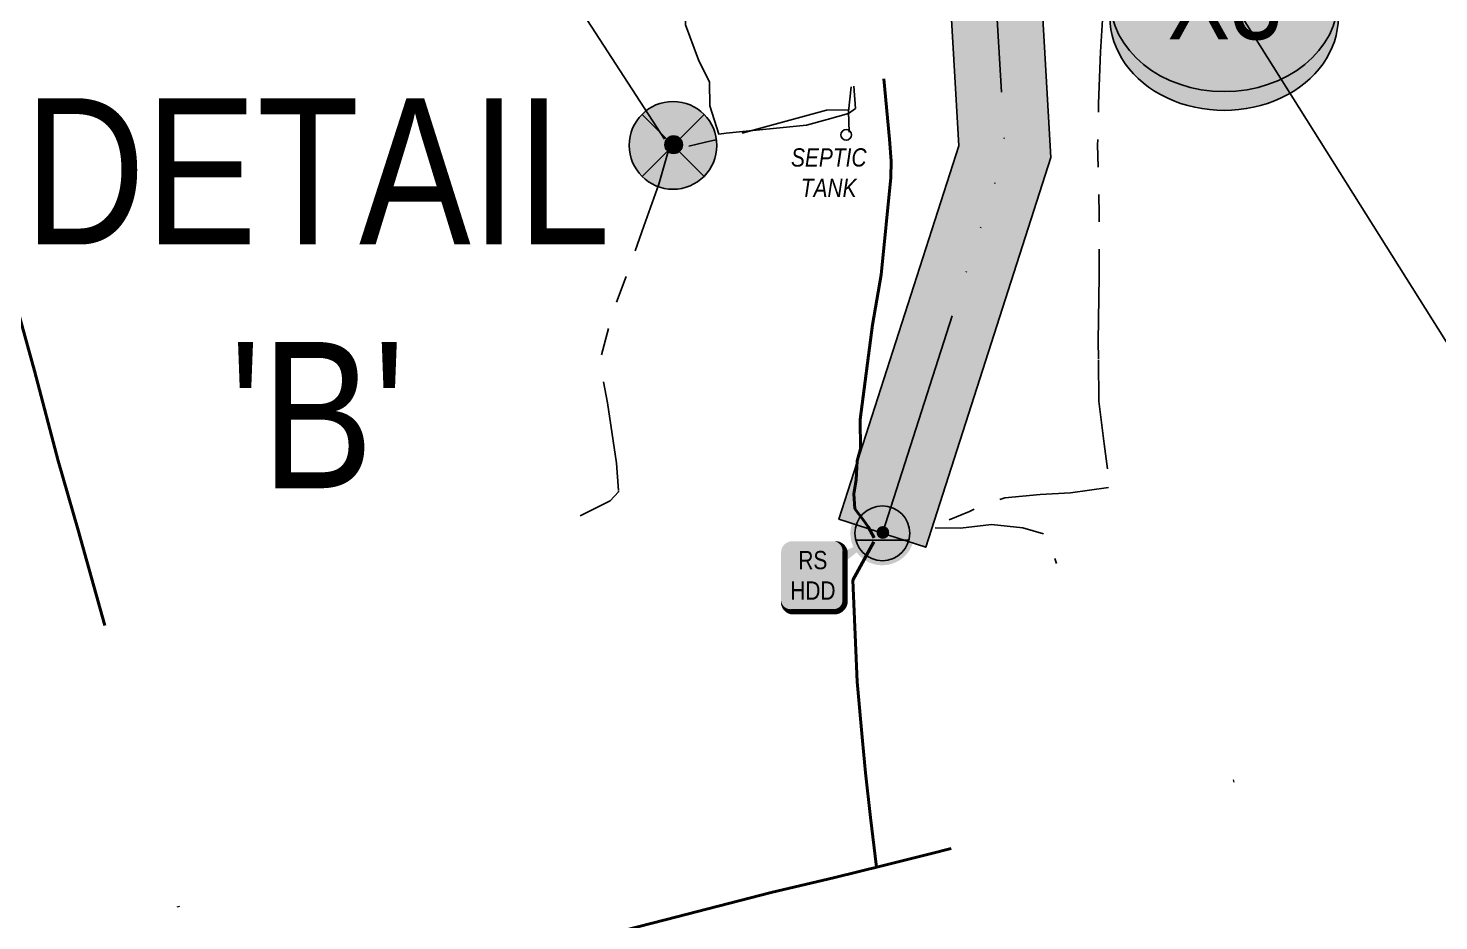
# Model space of a CAD drawing. Extents: x 312545 to 320442, y 5540407 to 5546054.
# Drawn here: x 316185.4 to 316339.9, y 5541201.9 to 5541299.6 of the extents above; entities that cross this region are included whole.
import ezdxf
from ezdxf.enums import TextEntityAlignment as Align

# ---------------------------------------------------------------- set-up
doc = ezdxf.new("R2010")
doc.units = 0
doc.header["$LTSCALE"] = 5
for name, pattern in [('COOP2', [10, 5, -1, 0, -1, 0, -1, 0, -1, 0, -1]), ('DASHDOT', [25.4, 12.7, -6.35, 0, -6.35]), ('HIDDEN', [9.525, 6.35, -3.175]), ('POWERLINE5', [7.8, 2.4, -0.6, 0.6, -0.6, 0.6, -0.6, 2.4])]:
    doc.linetypes.add(name, pattern=pattern)
for name, color, linetype in [('AS-POWER', 104, 'foc-POWER'), ('AS-POWER-EXISTING', 72, 'POWERLINE5'), ('AS-POWER-EXISTING-PP', 72, 'Continuous'), ('AS-POWER-EXISTING-PP-1000', 72, 'Continuous'), ('AS-Sewer San_1000', 53, 'HIDDEN'), ('AS-SYMBOL', 7, 'Continuous'), ('AS-SYMBOL-1000', 7, 'Continuous'), ('AS-TELEPHONE', 224, 'foc-TEL'), ('DETAIL-T', 7, 'Continuous'), ('L-TITLEDB', 4, 'Continuous'), ('P-APEX RECON PAY ITEMS-1000', 240, 'Continuous'), ('P-APEX RECON-URBAN', 30, 'COOP2'), ('P-APEX RECON-WORK AREA', 104, 'Continuous'), ('P-CROSSINGS', 250, 'Continuous')]:
    doc.layers.add(name, color=color, linetype=linetype)
doc.layers.add('AS-RECON EXISTING', color=151, linetype='DASHDOT', lineweight=40)
doc.layers.add('P-APEX RECON-TO BE DRILLED-H', color=7, linetype='Continuous', true_color=0xffafe1)
doc.styles.add('175L', font='ARIALN.TTF', dxfattribs={"height": 10})
doc.styles.add('80', font='ARIALN.TTF', dxfattribs={"height": 10})
doc.styles.add('80CG', font='ARIALN.TTF', dxfattribs={"height": 10})
doc.styles.add('Crossing', font='ARIALN.TTF', dxfattribs={"height": 10})
doc.styles.add('foc-LtypeFont', font='ARIALN.TTF', dxfattribs={"height": 7.35})
doc.linetypes.add('foc-POWER', pattern='A,6,-1,["P",foc-LtypeFont,S=0.2,R=0,X=-0.625,Y=-0.75],-1.24,4', length=12.24)
doc.linetypes.add('foc-TEL', pattern='A,2,-1,["T",foc-LtypeFont,S=0.2,R=0,X=-0.425,Y=-0.75],-1.24,8', length=12.24)

# ---------------------------------------------------------------- blocks, each defined once
blk = doc.blocks.new('POWERPOLE')
h = blk.add_hatch(color=255)
edge = h.paths.add_edge_path()
edge.add_arc((0, 0), 0.96, 0, 360)
at = {"linetype": 'Continuous'}
for p, q in [((0.679, -0.679), (-0.679, 0.679)), ((-0.679, -0.679), (0.679, 0.679))]:
    blk.add_line(p, q, dxfattribs=at)
blk.add_circle((0, 0), 0.96, dxfattribs=at)
blk = doc.blocks.new('RISER')
h = blk.add_hatch(color=255)
h.dxf.hatch_style = 1
edge = h.paths.add_edge_path()
edge.add_arc((0, 0), 0.7, 0, 360)
blk.add_hatch(color=13).paths.add_polyline_path([(0.581, -0.15), (-0.581, -0.15, 0.774597)])
at = {"color": 13}
blk.add_line((-0.581, -0.15), (0.581, -0.15), dxfattribs=at)
blk.add_circle((0, 0), 0.6, dxfattribs=at)
blk = doc.blocks.new('xing2')
h = blk.add_hatch(color=50)
h.dxf.hatch_style = 1
edge = h.paths.add_edge_path()
edge.add_ellipse((0, 0), major_axis=(-12.5, 0), ratio=0.816297, start_angle=0, end_angle=360)
h = blk.add_hatch(color=250)
h.dxf.hatch_style = 1
edge = h.paths.add_edge_path()
edge.add_ellipse((0, -2.05), major_axis=(-12.5, 0), ratio=0.816297, start_angle=0, end_angle=180)
edge.add_line((12.5, -2.05), (12.5, 0))
edge.add_ellipse((0, 0), major_axis=(-12.5, 0), ratio=0.816297, start_angle=0, end_angle=180, ccw=False)
edge.add_line((-12.5, 0), (-12.5, -2.05))
at = {"color": 250}
blk.add_ellipse((0, 0), major_axis=(-12.5, 0), ratio=0.816297, dxfattribs=at)
blk.add_ellipse((0, -2.05), major_axis=(-12.5, 0), ratio=0.816297, start_param=0, end_param=3.141593, dxfattribs=at)
at = {"color": 250, "style": 'Crossing'}
blk.add_attdef('CROSSING', text='', height=9, dxfattribs=at).set_placement((0.09, 0.02), align=Align.MIDDLE_CENTER)
at = {"color": 250, "style": 'Crossing', "flags": 1}
for tag, p in [('OWNER', (0.09, -12.49)), ('DESCRIPTION', (0.09, -25.77)), ('LOCATION', (0.09, -39.3)), ('DWG_REF', (0.09, -52.84))]:
    blk.add_attdef(tag, text='', height=9, dxfattribs=at).set_placement(p, align=Align.MIDDLE_CENTER)
blk = doc.blocks.new('*U1840')
at = {"true_color": 0xffffa8}
h = blk.add_hatch(color=51, dxfattribs=at)
edge = h.paths.add_edge_path()
edge.add_line((-11.5, -20), (11.5, -20))
edge.add_arc((11.5, -14), 6, 270, 360)
edge.add_line((17.5, -14), (17.5, 12.5))
edge.add_arc((11.5, 12.5), 6, 0, 90)
edge.add_line((11.5, 18.5), (-11.5, 18.5))
edge.add_arc((-11.5, 12.5), 6, 90, 180)
edge.add_line((-17.5, 12.5), (-17.5, -14))
edge.add_arc((-11.5, -14), 6, 180, 270)
at = {"color": 240, "flags": 128}
for points in [[(35.03, 21.21, 0, 10, 0), (0, 0, 5, 5, 0)], [(5.45, -7.08, 0, 10, 0), (0, 0, 5, 5, 0)]]:
    blk.add_lwpolyline(points, format="xyseb", dxfattribs=at)
blk.add_lwpolyline([(-11.5, -20, 3, 3, 0), (11.5, -20, 3, 3, 0.414214), (17.5, -14, 3, 3, 0), (17.5, 12.5, 3, 0, 0.414214), (11.5, 18.5, 0, 0, 0), (-11.5, 18.5, 0, 0, 0.414214), (-17.5, 12.5, 0, 0, 0), (-17.5, -14, 0, 3, 0.414214)], format="xyseb", close=True, dxfattribs=at)
at = {"color": 4, "style": '80'}
blk.add_attdef('OTHER_001', (-14.7, -5), '', height=10, dxfattribs=at)

msp = doc.modelspace()

# ---------------------------------------------------------------- hatches: boundary and pattern name
at = {"layer": 'P-APEX RECON-TO BE DRILLED-H'}
h = msp.add_hatch(color=256, dxfattribs=at)
h.dxf.hatch_style = 1
h.paths.add_polyline_path([(316283.693, 5541242.795), (316297.399, 5541285.436), (316290.587, 5541402.937), (316280.601, 5541402.358), (316287.305, 5541286.72), (316274.169, 5541245.856)])

# ---------------------------------------------------------------- linework, layer by layer
at = {"layer": 'AS-POWER', "flags": 128}
msp.add_lwpolyline([(316227.56, 5541329.895), (316255.087, 5541287.462)], dxfattribs=at)
at = {"layer": 'AS-POWER-EXISTING', "flags": 128}
for points in [[(316303.021, 5541302.392), (316303.032, 5541300.52), (316302.811, 5541297), (316302.61, 5541291.362), (316302.507, 5541286.833), (316302.685, 5541279.255), (316302.681, 5541272.462), (316302.575, 5541265.366), (316302.628, 5541258.793), (316303.229, 5541254.123), (316303.792, 5541249.887)], [(316275.526, 5541293.188), (316275.231, 5541290.472), (316275.315, 5541288.23)], [(316275.251, 5541290.657), (316272.817, 5541290.613), (316272.003, 5541290.421), (316261.796, 5541287.622), (316259.571, 5541287.114), (316257.613, 5541286.654), (316256.009, 5541286.777)], [(316255.621, 5541286.633), (316254.456, 5541282.528), (316252.812, 5541277.942), (316251.296, 5541273.593), (316249.394, 5541268.466), (316247.991, 5541263.15), (316248.815, 5541258.588), (316249.815, 5541251.997), (316250.045, 5541248.876), (316249.139, 5541247.867), (316245.844, 5541246.243)], [(316303.709, 5541249.327), (316299.532, 5541248.768), (316296.221, 5541248.553), (316292.351, 5541248.201), (316290.007, 5541247.456), (316288.49, 5541246.721), (316284.641, 5541245.144)], [(316284.731, 5541244.909), (316287.504, 5541244.873), (316290.877, 5541245.276), (316294.312, 5541244.934), (316296.593, 5541244.258), (316297.471, 5541242.755), (316297.999, 5541241.016)]]:
    msp.add_lwpolyline(points, dxfattribs=at)
at = {"layer": 'AS-RECON EXISTING', "flags": 128}
for points in [[(316405.422, 5541245.234), (316405.547, 5541244.559), (316405.435, 5541242.896), (316405.203, 5541241.208), (316403.233, 5541239.666), (316394.138, 5541237.088), (316381.51, 5541233.872), (316370.073, 5541230.688), (316363.514, 5541229.139), (316355.695, 5541227.125), (316344.768, 5541224.404), (316333.777, 5541221.633), (316321.114, 5541218.032), (316311.161, 5541215.82), (316299.7, 5541213.052), (316289.803, 5541210.64), (316284.164, 5541209.235), (316278.916, 5541207.93), (316273.712, 5541206.646), (316266.763, 5541205.023), (316255.137, 5541202.004), (316247.579, 5541200.09), (316231.942, 5541196.121), (316222.407, 5541193.897), (316216.192, 5541192.106), (316212.833, 5541191.24), (316210.392, 5541190.915), (316207.878, 5541191.299), (316205.856, 5541192.204), (316204.77, 5541193.308), (316203.657, 5541196.55), (316200.166, 5541209.732), (316198.222, 5541217.078), (316195.211, 5541227.857), (316193.967, 5541233.556), (316190.85, 5541244.664), (316188.66, 5541252.243), (316186.07, 5541262.111), (316183.663, 5541270.812), (316182.068, 5541277.612), (316179.426, 5541286.212), (316176.458, 5541295.927), (316173.936, 5541304.745), (316171.988, 5541307.802), (316170.286, 5541309.419), (316167.005, 5541310.098), (316161.642, 5541309.772), (316157.213, 5541309.679), (316146.13, 5541309.467), (316135.722, 5541308.824), (316125.912, 5541308.611), (316114.956, 5541307.936), (316108.456, 5541307.813), (316105.131, 5541308.224), (316103.526, 5541309.233), (316102.02, 5541312.212), (316101.742, 5541315.03), (316100.567, 5541322.13), (316099.51, 5541329.211), (316099.067, 5541331.982), (316098.201, 5541359.079)], [(316278.307, 5541207.765), (316277.647, 5541213.224), (316277.087, 5541218.115), (316276.766, 5541221.6), (316276.17, 5541228.068), (316275.696, 5541239.195), (316278.002, 5541243.375)]]:
    msp.add_lwpolyline(points, dxfattribs=at)
at = {"layer": 'AS-RECON EXISTING', "color": 240, "flags": 128}
msp.add_lwpolyline([(316278.043, 5541243.834), (316277.374, 5541245.012), (316276.883, 5541245.746), (316275.901, 5541246.989), (316275.824, 5541248.638), (316276.073, 5541250.187), (316276.185, 5541252.242), (316276.548, 5541253.57), (316276.508, 5541256.783), (316277.847, 5541267.127), (316278.813, 5541272.616), (316279.851, 5541283.279), (316279.901, 5541285.066), (316279.709, 5541287.453), (316279.084, 5541294.044)], dxfattribs=at)
at = {"layer": 'AS-Sewer San_1000', "linetype": 'Continuous'}
msp.add_circle((316274.972, 5541287.926), 0.58, dxfattribs=at)
at = {"layer": 'AS-TELEPHONE', "flags": 128}
msp.add_lwpolyline([(316271.15, 5541344.989), (316272.654, 5541345.455), (316273.636, 5541345.46), (316274.125, 5541344.31), (316274.822, 5541341.514), (316274.778, 5541339.522), (316273.588, 5541337.613), (316271.888, 5541334.07), (316268.061, 5541327.944), (316265.048, 5541322.832), (316262.212, 5541316.807), (316259.735, 5541311.961), (316258.04, 5541307.378), (316257.329, 5541304.292), (316257.366, 5541299.953), (316258.798, 5541296.138), (316259.993, 5541293.711), (316260.031, 5541291.099), (316261.031, 5541287.988), (316261.82, 5541288.104), (316270.641, 5541288.98), (316272.892, 5541289.611), (316275.214, 5541290.251), (316276.009, 5541290.814), (316275.806, 5541293.271)], dxfattribs=at)
at = {"layer": 'L-TITLEDB'}
msp.add_lwpolyline([(316292.073, 5541342.546), (316515.793, 5540987.078)], dxfattribs=at)
at = {"layer": 'P-APEX RECON-URBAN', "flags": 128}
msp.add_lwpolyline([(316278.931, 5541244.325), (316292.352, 5541286.078), (316285.594, 5541402.648)], dxfattribs=at)
at = {"layer": 'P-APEX RECON-WORK AREA', "flags": 128}
msp.add_lwpolyline([(316294.081, 5541342.663), (316297.399, 5541285.436), (316283.693, 5541242.795), (316274.169, 5541245.856), (316287.305, 5541286.72), (316284.095, 5541342.078)], close=True, dxfattribs=at)

# ---------------------------------------------------------------- block references
at = {"layer": 'AS-POWER-EXISTING-PP', "xscale": 5.001580479999992, "yscale": 5.001580479999992, "zscale": 5.001580479999992}
msp.add_blockref('POWERPOLE', (316256.009, 5541286.777), dxfattribs=at)
at = {"layer": 'AS-POWER-EXISTING-PP-1000'}
msp.add_blockref('POWERPOLE', (316256.071, 5541286.851), dxfattribs=at)
at = {"layer": 'AS-SYMBOL', "xscale": 5.001580479999992, "yscale": 5.001580479999992, "zscale": 5.001580479999992}
msp.add_blockref('RISER', (316278.931, 5541244.325), dxfattribs=at)
at = {"layer": 'AS-SYMBOL-1000'}
msp.add_blockref('RISER', (316278.986, 5541244.413), dxfattribs=at)
at = {"layer": 'P-APEX RECON PAY ITEMS-1000'}
ref = msp.add_blockref('*U1840', (316271.347, 5541239.74), dxfattribs=dict(at, xscale=0.2001664926837859, yscale=0.2001664926837859, zscale=0.2001664926837859))
ref.add_attrib('OTHER_001', 'RS', (316269.727, 5541240.39), dxfattribs={"layer": '0', "color": 4, "height": 2.0017, "style": '80'})
ref.add_attrib('OTHER_002', 'HDD', (316268.84, 5541237.054), dxfattribs={"layer": '0', "color": 4, "height": 2.0017, "style": '80'})
at = {"layer": 'P-CROSSINGS', "xscale": 1.000316096, "yscale": 1.000316096, "zscale": 1.000316096}
msp.add_blockref('xing2', (316316.36, 5541302.863), dxfattribs=at).add_auto_attribs({'CROSSING': 'X3'})

# ---------------------------------------------------------------- texts
at = {"layer": 'AS-Sewer San_1000', "linetype": 'Continuous', "insert": (316269.756, 5541286.458), "char_height": 1.99937, "attachment_point": 1, "style": '175L'}
msp.add_mtext_dynamic_manual_height_columns('\\pi-0.82705;{\\fArial Narrow|b0|i1|c0|p34;SEPTIC\\P\\pi0.24082;TANK}', width=6.4743, gutter_width=10, heights=[0], dxfattribs=at)
at = {"layer": 'DETAIL-T', "color": 3, "insert": (316217.06, 5541283.941), "char_height": 16.0051, "width": 116.69066, "attachment_point": 5, "style": '80CG'}
msp.add_mtext("SEE\\PDETAIL\\P'B'", dxfattribs=at)

doc.saveas('drawing.dxf')
